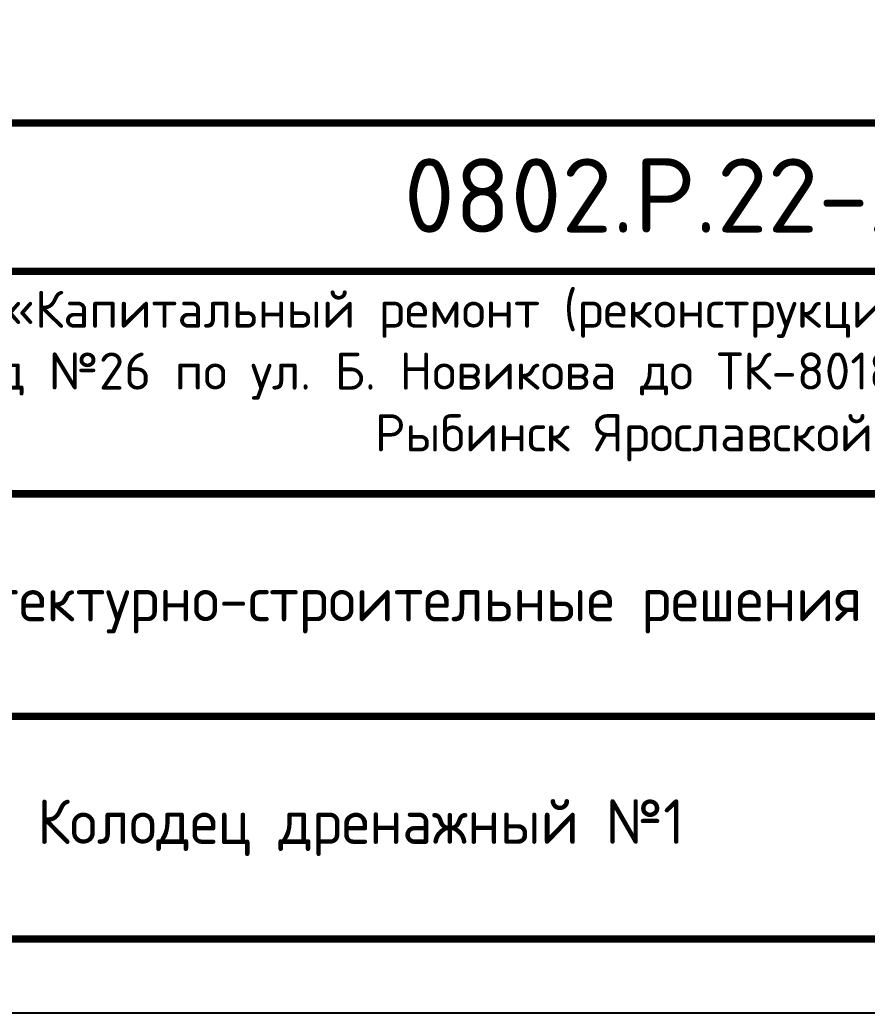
# Model space of a CAD drawing. Header units: millimetres. Extents: x 1601 to 15402, y -324 to 12625.
# Drawn here: x 10996.2 to 11053.4, y 318.2 to 385.2 of the extents above; entities that cross this region are included whole.
import ezdxf

# ---------------------------------------------------------------- set-up
doc = ezdxf.new("R2010")
doc.units = ezdxf.units.MM
doc.layers.add('Размерный', color=4, linetype='Continuous', lineweight=30)
doc.styles.add('-ISOCPEUR-', font='isocpeur.TTF')
doc.styles.add('GOST', font='GOST Common.ttf')
doc.dimstyles.new('М 1 к 20', dxfattribs={"dimtxt": 3.5, "dimasz": 3, "dimexe": 1.25, "dimexo": 0, "dimtad": 1, "dimdec": 0, "dimlfac": 20, "dimzin": 0, "dimdsep": 46, "dimtxsty": 'GOST', "dimblk": 'OBLIQUE', "dimcen": 5, "dimadec": 8, "dimazin": 0, "dimtfac": 1, "dimtdec": 0, "dimtmove": 0, "dimatfit": 3, "dimldrblk": 'NONE', "dimfxl": 1.25, "dimtolj": 1, "dimtzin": 0, "dimlwd": 20, "dimlwe": 20, "dimarcsym": 1})

# ---------------------------------------------------------------- blocks, each defined once
blk = doc.blocks.new('_Oblique')
at = {"color": 0, "linetype": 'ByBlock', "lineweight": -2}
blk.add_line((-0.5, -0.5), (0.5, 0.5), dxfattribs=at)
blk = doc.blocks.new('*D817')
at = {"color": 0, "lineweight": 20, "transparency": 16777216}
for p in [(11020.797, 463.739), (11069.689, 378.185)]:
    blk.add_line(p, (11058.01, 398.622), dxfattribs=at)
at = {"layer": 'Defpoints', "color": 0, "transparency": 16777216}
for p in [(11020.797, 463.739), (11058.01, 398.622)]:
    blk.add_point(p, dxfattribs=at)
at = {"color": 0, "lineweight": 20, "transparency": 16777216, "xscale": 3, "yscale": 3, "zscale": 3}
for p, rotation in [((11020.797, 463.739), 299.7473686392565), ((11058.01, 398.622), 119.7473686392565)]:
    blk.add_blockref('_Oblique', p, dxfattribs=dict(at, rotation=rotation))
at = {"color": 0, "transparency": 16777216, "insert": (11068.576, 384.92), "char_height": 3.5, "attachment_point": 5, "rotation": 299.74737, "style": '-ISOCPEUR-'}
blk.add_mtext('\\A1;∅1500', dxfattribs=at)
blk = doc.blocks.new('_None')

msp = doc.modelspace()

# ---------------------------------------------------------------- linework, layer by layer
msp.add_line((15402.2532, 318.2356), (5591.2496, 318.2356))
msp.add_lwpolyline([(10515.2243, 738.2356), (11109.2243, 738.2356), (11109.2243, 318.2356), (10515.2243, 318.2356)], close=True)
at = {"const_width": 0.5}
msp.add_lwpolyline([(10535.2243, 733.2356), (11104.2243, 733.2356), (11104.2243, 323.2356), (10535.2243, 323.2356)], close=True, dxfattribs=at)
for points in [[(10919.2243, 323.2356), (10919.2243, 378.2356), (11104.2243, 378.2356)], [(10984.2243, 368.2356), (11104.2243, 368.2356)], [(10919.2243, 353.2356), (11104.2243, 353.2356)], [(10984.2243, 338.2356), (11104.2243, 338.2356)]]:
    msp.add_lwpolyline(points, dxfattribs=at)

# ---------------------------------------------------------------- texts
for s, insert, char_height, width, attachment_point, style in [('\\pi5.49715;{\\C7;«Капитальный ремонт (реконструкция) тепловых сетей от УП у \\P\\pi0.95192;ж/д №26 по ул. Б. Новикова до ТК-8018 ул. Расплетина, д 7 в ГО г. \\P\\pi30.38942;Рыбинск Ярославской области».}', (10989.774, 366.9324), 2.5, 110.528844, 1, '-ISOCPEUR-'), ('Архитектурно-строительные решения', (11019.2243, 345.7356), 3, 70, 5, 'GOST'), ('Колодец дренажный №1', (11019.2243, 330.7356), 3, 70, 5, 'GOST')]:
    msp.add_mtext(s, dxfattribs=dict(insert=insert, char_height=char_height, width=width, attachment_point=attachment_point, style=style))
at = {"layer": 'Размерный', "color": 7, "lineweight": 30, "insert": (10946.6247, 375.8458), "char_height": 5, "width": 185, "attachment_point": 1, "style": '-ISOCPEUR-'}
msp.add_mtext('\\pi65.5,l10;0802.Р.22-АС.4', dxfattribs=at)

# ---------------------------------------------------------------- dimensions: what is measured, and where the dimension line sits
dim = msp.add_diameter_dim_2p(p1=(11020.7965, 463.7387), p2=(11058.0098, 398.6221), dimstyle='М 1 к 20', override={"dimtxsty": '-ISOCPEUR-'})
dim.commit()
dim.dimension.update_dxf_attribs({"geometry": '*D817', "text_midpoint": (11066.5135, 383.742), "dimtype": 163})

doc.saveas('drawing.dxf')
